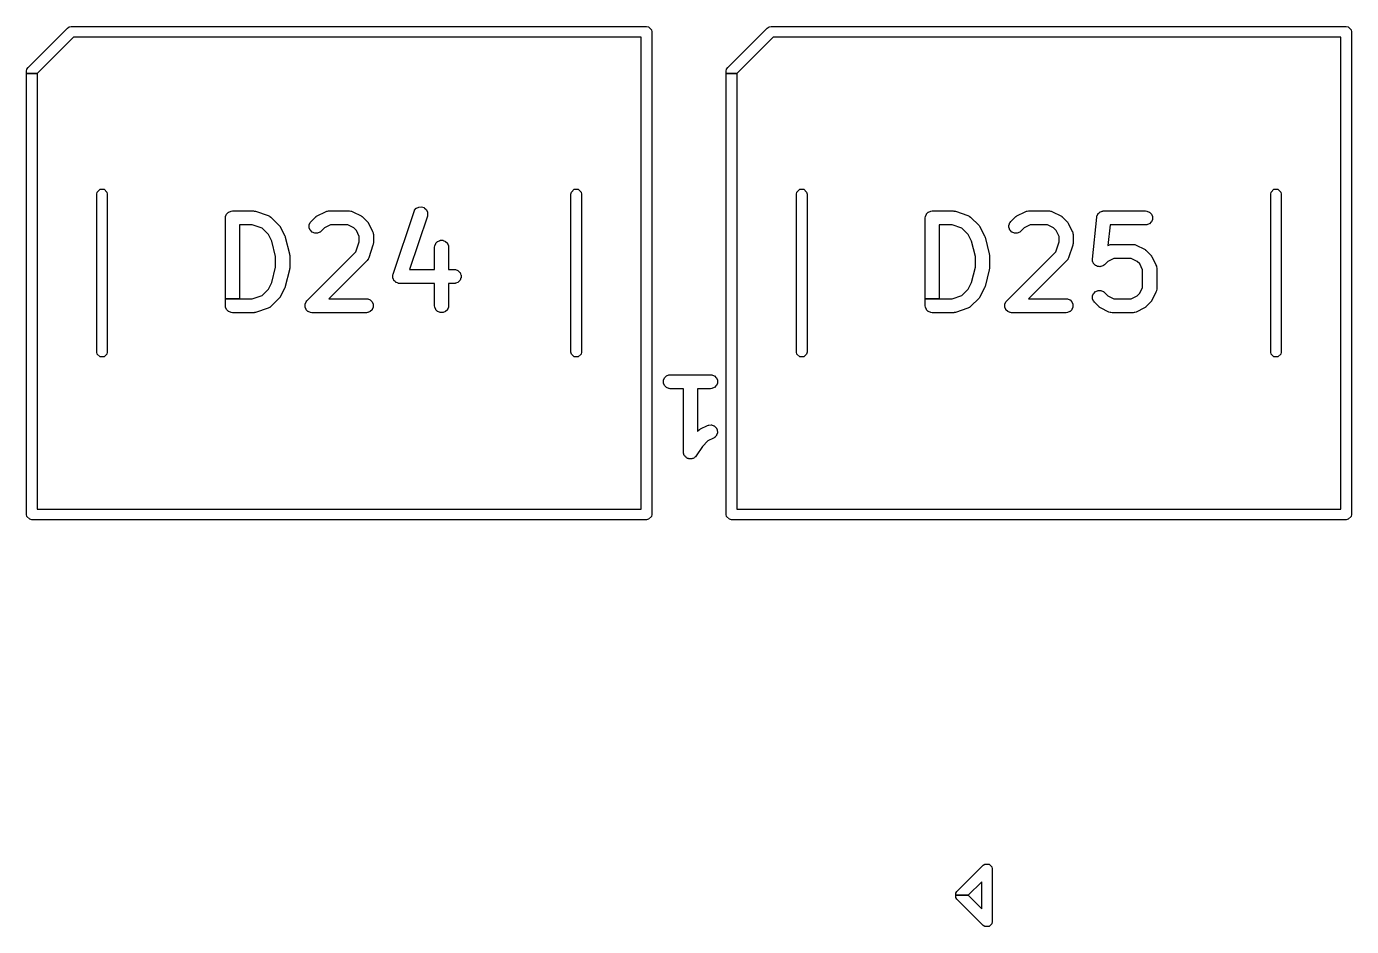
# Model space of a CAD drawing. Header units: millimetres. Extents: x 73 to 173, y -160 to -92.
# Drawn here: x 73.27 to 88.35, y -124.19 to -113.93 of the extents above; entities that cross this region are included whole.
import ezdxf

# ---------------------------------------------------------------- set-up
doc = ezdxf.new("R2010")
doc.units = ezdxf.units.MM
doc.layers.add('F.Silkscreen', color=41, linetype='CONTINUOUS', true_color=0xf2eda1)

msp = doc.modelspace()

# ---------------------------------------------------------------- linework, layer by layer
at = {"layer": 'F.Silkscreen', "linetype": 'CONTINUOUS'}
for p, q in [((73.282574, -114.401574), (73.732574, -113.951574)), ((73.799852, -114.054), (73.385, -114.468852)), ((73.732574, -113.951574), (73.752039, -113.938567)), ((73.752039, -113.938567), (73.775, -113.934)), ((73.775, -113.934), (80.325, -113.934)), ((80.265, -114.054), (73.799852, -114.054)), ((80.265, -119.434), (80.265, -114.054)), ((80.325, -113.934), (80.347961, -113.938567)), ((80.347961, -113.938567), (80.380433, -113.971039)), ((80.380433, -113.971039), (80.385, -113.994)), ((80.385, -113.994), (80.385, -119.494)), ((81.250574, -114.401574), (81.700574, -113.951574)), ((81.767852, -114.054), (81.353, -114.468852)), ((81.700574, -113.951574), (81.720039, -113.938567)), ((81.720039, -113.938567), (81.743, -113.934)), ((81.743, -113.934), (88.293, -113.934)), ((88.233, -114.054), (81.767852, -114.054)), ((88.233, -119.434), (88.233, -114.054)), ((88.293, -113.934), (88.315961, -113.938567)), ((88.315961, -113.938567), (88.348433, -113.971039)), ((88.348433, -113.971039), (88.353, -113.994)), ((88.353, -113.994), (88.353, -119.494)), ((73.265, -114.444), (73.269567, -114.421039)), ((73.265, -114.468852), (73.265, -114.444)), ((73.265, -119.494), (73.265, -114.468852)), ((73.265, -114.468852), (73.385, -114.468852)), ((73.385, -114.468852), (73.265, -114.468852)), ((73.269567, -114.421039), (73.282574, -114.401574)), ((73.385, -114.468852), (73.385, -119.434)), ((81.233, -114.444), (81.237567, -114.421039)), ((81.233, -114.468852), (81.233, -114.444)), ((81.233, -119.494), (81.233, -114.468852)), ((81.233, -114.468852), (81.353, -114.468852)), ((81.353, -114.468852), (81.233, -114.468852)), ((81.237567, -114.421039), (81.250574, -114.401574)), ((81.353, -114.468852), (81.353, -119.434)), ((74.065, -115.844), (74.069567, -115.821039)), ((74.065, -117.644), (74.065, -115.844)), ((74.069567, -115.821039), (74.102039, -115.788567)), ((74.102039, -115.788567), (74.147961, -115.788567)), ((74.147961, -115.788567), (74.180433, -115.821039)), ((74.180433, -115.821039), (74.185, -115.844)), ((74.185, -115.844), (74.185, -117.644)), ((79.465, -115.844), (79.469567, -115.821039)), ((79.465, -117.644), (79.465, -115.844)), ((79.469567, -115.821039), (79.502039, -115.788567)), ((79.502039, -115.788567), (79.547961, -115.788567)), ((79.547961, -115.788567), (79.580433, -115.821039)), ((79.580433, -115.821039), (79.585, -115.844)), ((79.585, -115.844), (79.585, -117.644)), ((82.033, -115.844), (82.037567, -115.821039)), ((82.033, -117.644), (82.033, -115.844)), ((82.037567, -115.821039), (82.070039, -115.788567)), ((82.070039, -115.788567), (82.115961, -115.788567)), ((82.115961, -115.788567), (82.148433, -115.821039)), ((82.148433, -115.821039), (82.153, -115.844)), ((82.153, -115.844), (82.153, -117.644)), ((87.433, -115.844), (87.437567, -115.821039)), ((87.433, -117.644), (87.433, -115.844)), ((87.437567, -115.821039), (87.470039, -115.788567)), ((87.470039, -115.788567), (87.515961, -115.788567)), ((87.515961, -115.788567), (87.548433, -115.821039)), ((87.548433, -115.821039), (87.553, -115.844)), ((87.553, -115.844), (87.553, -117.644)), ((77.684637, -116.027955), (77.703811, -116.005848)), ((77.703811, -116.005848), (77.705352, -116.004652)), ((77.705352, -116.004652), (77.731525, -115.991565)), ((77.731525, -115.991565), (77.733406, -115.99105)), ((77.733406, -115.99105), (77.762596, -115.988975)), ((77.762596, -115.988975), (77.764532, -115.989219)), ((77.764532, -115.989219), (77.792294, -115.998473)), ((77.792294, -115.998473), (77.793989, -115.999439)), ((77.793989, -115.999439), (77.816097, -116.018613)), ((77.816097, -116.018613), (77.817293, -116.020154)), ((77.817293, -116.020154), (77.830379, -116.046328)), ((75.530714, -116.115992), (75.530738, -116.115502)), ((75.530714, -117.035992), (75.530714, -116.115992)), ((75.530738, -116.115502), (75.532179, -116.10087)), ((75.532179, -116.10087), (75.532536, -116.099447)), ((75.532536, -116.099447), (75.543735, -116.072411)), ((75.543735, -116.072411), (75.544818, -116.070788)), ((75.544818, -116.070788), (75.56551, -116.050096)), ((75.56551, -116.050096), (75.567133, -116.049013)), ((75.567133, -116.049013), (75.594169, -116.037814)), ((75.594169, -116.037814), (75.595592, -116.037457)), ((75.595592, -116.037457), (75.610224, -116.036016)), ((75.610224, -116.036016), (75.610714, -116.035992)), ((75.610714, -116.035992), (75.848809, -116.035992)), ((75.848809, -116.035992), (75.849299, -116.036016)), ((75.849299, -116.036016), (75.856285, -116.036703)), ((75.856285, -116.036703), (75.857835, -116.036594)), ((75.857835, -116.036594), (75.859297, -116.036705)), ((75.859297, -116.036705), (75.861589, -116.037225)), ((75.861589, -116.037225), (75.863932, -116.037457)), ((75.863932, -116.037457), (75.865354, -116.037813)), ((75.865354, -116.037813), (75.866798, -116.03841)), ((75.866798, -116.03841), (75.873635, -116.039966)), ((75.873635, -116.039966), (75.874107, -116.040098)), ((75.874107, -116.040098), (76.016964, -116.087717)), ((76.016964, -116.087717), (76.017421, -116.087894)), ((76.017421, -116.087894), (76.030846, -116.093888)), ((76.030846, -116.093888), (76.032084, -116.094677)), ((76.032084, -116.094677), (76.033505, -116.09591)), ((76.033505, -116.09591), (76.035248, -116.096632)), ((76.035248, -116.096632), (76.036506, -116.097386)), ((76.036506, -116.097386), (76.047871, -116.106713)), ((76.047871, -116.106713), (76.048235, -116.107042)), ((76.048235, -116.107042), (76.143473, -116.20228)), ((76.484917, -116.194686), (76.496116, -116.167649)), ((76.496116, -116.167649), (76.49687, -116.16639)), ((76.49687, -116.16639), (76.506197, -116.155025)), ((76.506197, -116.155025), (76.506526, -116.154661)), ((76.506526, -116.154661), (76.554145, -116.107042)), ((76.554145, -116.107042), (76.554509, -116.106713)), ((76.554509, -116.106713), (76.559932, -116.102261)), ((76.559932, -116.102261), (76.560954, -116.101084)), ((76.560954, -116.101084), (76.562066, -116.10013)), ((76.562066, -116.10013), (76.564058, -116.098875)), ((76.564058, -116.098875), (76.565874, -116.097386)), ((76.565874, -116.097386), (76.56713, -116.096633)), ((76.56713, -116.096633), (76.568564, -116.096037)), ((76.568564, -116.096037), (76.57451, -116.092297)), ((76.57451, -116.092297), (76.574937, -116.092057)), ((76.574937, -116.092057), (76.670175, -116.044438)), ((76.670175, -116.044438), (76.670624, -116.04424)), ((76.670624, -116.04424), (76.684355, -116.038985)), ((76.684355, -116.038985), (76.685786, -116.038668)), ((76.685786, -116.038668), (76.687666, -116.038533)), ((76.687666, -116.038533), (76.689408, -116.037813)), ((76.689408, -116.037813), (76.69083, -116.037457)), ((76.69083, -116.037457), (76.705462, -116.036016)), ((76.705462, -116.036016), (76.705952, -116.035992)), ((76.705952, -116.035992), (76.944047, -116.035992)), ((76.944047, -116.035992), (76.944537, -116.036016)), ((76.944537, -116.036016), (76.959169, -116.037457)), ((76.959169, -116.037457), (76.960592, -116.037814)), ((76.960592, -116.037814), (76.962331, -116.038534)), ((76.962331, -116.038534), (76.96421, -116.038668)), ((76.96421, -116.038668), (76.965643, -116.038985)), ((76.965643, -116.038985), (76.979375, -116.04424)), ((76.979375, -116.04424), (76.979824, -116.044438)), ((76.979824, -116.044438), (77.075062, -116.092057)), ((77.075062, -116.092057), (77.075489, -116.092297)), ((77.075489, -116.092297), (77.08143, -116.096035)), ((77.08143, -116.096035), (77.082868, -116.096632)), ((77.082868, -116.096632), (77.084126, -116.097387)), ((77.084126, -116.097387), (77.085936, -116.098873)), ((77.085936, -116.098873), (77.087932, -116.100129)), ((77.087932, -116.100129), (77.089047, -116.101085)), ((77.089047, -116.101085), (77.09007, -116.102265)), ((77.09007, -116.102265), (77.09549, -116.106713)), ((77.09549, -116.106713), (77.095854, -116.107042)), ((77.095854, -116.107042), (77.143473, -116.154661)), ((77.143473, -116.154661), (77.143802, -116.155025)), ((77.143802, -116.155025), (77.148251, -116.160447)), ((77.148251, -116.160447), (77.14943, -116.161469)), ((77.14943, -116.161469), (77.150386, -116.162584)), ((77.150386, -116.162584), (77.151638, -116.164574)), ((77.151638, -116.164574), (77.153128, -116.166389)), ((77.153128, -116.166389), (77.153883, -116.167648)), ((77.153883, -116.167648), (77.154477, -116.169082)), ((77.154477, -116.169082), (77.158218, -116.175026)), ((77.158218, -116.175026), (77.158458, -116.175453)), ((77.158458, -116.175453), (77.206077, -116.270691)), ((77.439582, -116.75736), (77.677677, -116.043075)), ((77.829465, -116.093672), (77.62647, -116.702658)), ((77.677677, -116.043075), (77.677854, -116.042618)), ((77.677854, -116.042618), (77.683848, -116.029193)), ((77.683848, -116.029193), (77.684637, -116.027955)), ((77.829598, -116.0932), (77.829465, -116.093672)), ((77.832858, -116.078863), (77.829598, -116.0932)), ((77.830379, -116.046328), (77.830894, -116.048209)), ((77.830894, -116.048209), (77.832969, -116.077399)), ((77.832969, -116.077399), (77.832858, -116.078863)), ((83.498714, -116.115992), (83.498738, -116.115502)), ((83.498714, -117.035992), (83.498714, -116.115992)), ((83.498738, -116.115502), (83.500179, -116.10087)), ((83.500179, -116.10087), (83.500536, -116.099447)), ((83.500536, -116.099447), (83.511735, -116.072411)), ((83.511735, -116.072411), (83.512818, -116.070788)), ((83.512818, -116.070788), (83.53351, -116.050096)), ((83.53351, -116.050096), (83.535133, -116.049013)), ((83.535133, -116.049013), (83.562169, -116.037814)), ((83.562169, -116.037814), (83.563592, -116.037457)), ((83.563592, -116.037457), (83.578224, -116.036016)), ((83.578224, -116.036016), (83.578714, -116.035992)), ((83.578714, -116.035992), (83.816809, -116.035992)), ((83.816809, -116.035992), (83.817299, -116.036016)), ((83.817299, -116.036016), (83.824285, -116.036703)), ((83.824285, -116.036703), (83.825835, -116.036594)), ((83.825835, -116.036594), (83.827297, -116.036705)), ((83.827297, -116.036705), (83.829589, -116.037225)), ((83.829589, -116.037225), (83.831932, -116.037457)), ((83.831932, -116.037457), (83.833354, -116.037813)), ((83.833354, -116.037813), (83.834798, -116.03841)), ((83.834798, -116.03841), (83.841635, -116.039966)), ((83.841635, -116.039966), (83.842107, -116.040098)), ((83.842107, -116.040098), (83.984964, -116.087717)), ((83.984964, -116.087717), (83.985421, -116.087894)), ((83.985421, -116.087894), (83.998846, -116.093888)), ((83.998846, -116.093888), (84.000084, -116.094677)), ((84.000084, -116.094677), (84.001505, -116.09591)), ((84.001505, -116.09591), (84.003248, -116.096632)), ((84.003248, -116.096632), (84.004506, -116.097386)), ((84.004506, -116.097386), (84.015871, -116.106713)), ((84.015871, -116.106713), (84.016235, -116.107042)), ((84.016235, -116.107042), (84.111473, -116.20228)), ((84.452917, -116.194686), (84.464116, -116.167649)), ((84.464116, -116.167649), (84.46487, -116.16639)), ((84.46487, -116.16639), (84.474197, -116.155025)), ((84.474197, -116.155025), (84.474526, -116.154661)), ((84.474526, -116.154661), (84.522145, -116.107042)), ((84.522145, -116.107042), (84.522509, -116.106713)), ((84.522509, -116.106713), (84.527932, -116.102261)), ((84.527932, -116.102261), (84.528954, -116.101084)), ((84.528954, -116.101084), (84.530066, -116.10013)), ((84.530066, -116.10013), (84.532058, -116.098875)), ((84.532058, -116.098875), (84.533874, -116.097386)), ((84.533874, -116.097386), (84.53513, -116.096633)), ((84.53513, -116.096633), (84.536564, -116.096037)), ((84.536564, -116.096037), (84.54251, -116.092297)), ((84.54251, -116.092297), (84.542937, -116.092057)), ((84.542937, -116.092057), (84.638175, -116.044438)), ((84.638175, -116.044438), (84.638624, -116.04424)), ((84.638624, -116.04424), (84.652355, -116.038985)), ((84.652355, -116.038985), (84.653786, -116.038668)), ((84.653786, -116.038668), (84.655666, -116.038533)), ((84.655666, -116.038533), (84.657408, -116.037813)), ((84.657408, -116.037813), (84.65883, -116.037457)), ((84.65883, -116.037457), (84.673462, -116.036016)), ((84.673462, -116.036016), (84.673952, -116.035992)), ((84.673952, -116.035992), (84.912047, -116.035992)), ((84.912047, -116.035992), (84.912537, -116.036016)), ((84.912537, -116.036016), (84.927169, -116.037457)), ((84.927169, -116.037457), (84.928592, -116.037814)), ((84.928592, -116.037814), (84.930331, -116.038534)), ((84.930331, -116.038534), (84.93221, -116.038668)), ((84.93221, -116.038668), (84.933643, -116.038985)), ((84.933643, -116.038985), (84.947375, -116.04424)), ((84.947375, -116.04424), (84.947824, -116.044438)), ((84.947824, -116.044438), (85.043062, -116.092057)), ((85.043062, -116.092057), (85.043489, -116.092297)), ((85.043489, -116.092297), (85.04943, -116.096035)), ((85.04943, -116.096035), (85.050868, -116.096632)), ((85.050868, -116.096632), (85.052126, -116.097387)), ((85.052126, -116.097387), (85.053936, -116.098873)), ((85.053936, -116.098873), (85.055932, -116.100129)), ((85.055932, -116.100129), (85.057047, -116.101085)), ((85.057047, -116.101085), (85.05807, -116.102265)), ((85.05807, -116.102265), (85.06349, -116.106713)), ((85.06349, -116.106713), (85.063854, -116.107042)), ((85.063854, -116.107042), (85.111473, -116.154661)), ((85.111473, -116.154661), (85.111802, -116.155025)), ((85.111802, -116.155025), (85.116251, -116.160447)), ((85.116251, -116.160447), (85.11743, -116.161469)), ((85.11743, -116.161469), (85.118386, -116.162584)), ((85.118386, -116.162584), (85.119638, -116.164574)), ((85.119638, -116.164574), (85.121128, -116.166389)), ((85.121128, -116.166389), (85.121883, -116.167648)), ((85.121883, -116.167648), (85.122477, -116.169082)), ((85.122477, -116.169082), (85.126218, -116.175026)), ((85.126218, -116.175026), (85.126458, -116.175453)), ((85.126458, -116.175453), (85.174077, -116.270691)), ((85.403873, -116.584221), (85.451492, -116.108031)), ((85.451492, -116.108031), (85.451565, -116.107546)), ((85.451565, -116.107546), (85.452536, -116.102701)), ((85.452536, -116.10136), (85.452916, -116.099448)), ((85.452536, -116.102701), (85.452536, -116.10136)), ((85.452916, -116.099448), (85.453443, -116.098173)), ((85.453443, -116.098173), (85.454455, -116.09313)), ((85.454455, -116.09313), (85.454951, -116.091749)), ((85.454951, -116.091749), (85.460016, -116.082306)), ((85.460016, -116.082306), (85.464116, -116.07241)), ((85.464116, -116.07241), (85.465199, -116.070789)), ((85.465199, -116.070789), (85.467348, -116.068638)), ((85.467348, -116.068638), (85.468785, -116.065962)), ((85.468785, -116.065962), (85.470024, -116.064456)), ((85.470024, -116.064456), (85.478318, -116.057668)), ((85.478318, -116.057668), (85.485892, -116.050096)), ((85.485892, -116.050096), (85.487512, -116.049013)), ((85.487512, -116.049013), (85.490319, -116.047848)), ((85.490319, -116.047848), (85.492674, -116.045924)), ((85.492674, -116.045924), (85.494394, -116.045008)), ((85.494394, -116.045008), (85.504652, -116.041912)), ((85.504652, -116.041912), (85.51455, -116.037813)), ((85.51455, -116.037813), (85.515972, -116.037457)), ((85.515972, -116.037457), (85.521092, -116.036951)), ((85.521092, -116.036951), (85.522414, -116.036554)), ((85.522414, -116.036554), (85.52435, -116.036367)), ((85.52435, -116.036367), (85.525684, -116.036499)), ((85.525684, -116.036499), (85.530606, -116.036016)), ((85.530606, -116.036016), (85.531095, -116.035992)), ((85.531095, -116.035992), (86.007285, -116.035992)), ((86.007285, -116.035992), (86.007775, -116.036016)), ((86.007775, -116.036016), (86.022407, -116.037457)), ((86.022407, -116.037457), (86.02383, -116.037814)), ((86.02383, -116.037814), (86.050866, -116.049013)), ((86.050866, -116.049013), (86.052489, -116.050096)), ((86.052489, -116.050096), (86.073181, -116.070788)), ((86.073181, -116.161196), (86.052489, -116.181888)), ((86.073181, -116.070788), (86.074264, -116.072411)), ((86.074264, -116.159573), (86.073181, -116.161196)), ((86.074264, -116.072411), (86.085463, -116.099447)), ((86.085463, -116.132537), (86.074264, -116.159573)), ((86.085463, -116.099447), (86.085844, -116.10136)), ((86.085844, -116.130624), (86.085463, -116.132537)), ((86.085844, -116.10136), (86.085844, -116.130624)), ((75.835829, -116.195992), (75.690714, -116.195992)), ((75.690714, -116.195992), (75.690714, -117.035992)), ((75.948449, -116.233532), (75.835829, -116.195992)), ((76.021156, -116.306239), (75.948449, -116.233532)), ((76.059039, -116.382005), (76.021156, -116.306239)), ((76.143473, -116.20228), (76.143802, -116.202644)), ((76.143802, -116.202644), (76.148254, -116.208068)), ((76.148254, -116.208068), (76.149431, -116.209089)), ((76.149431, -116.209089), (76.150385, -116.210201)), ((76.150385, -116.210201), (76.151636, -116.212188)), ((76.151636, -116.212188), (76.15313, -116.214009)), ((76.15313, -116.214009), (76.153885, -116.215269)), ((76.153885, -116.215269), (76.154481, -116.216709)), ((76.154481, -116.216709), (76.158217, -116.222644)), ((76.158217, -116.222644), (76.158458, -116.223072)), ((76.158458, -116.223072), (76.206077, -116.31831)), ((76.206077, -116.31831), (76.206275, -116.318759)), ((76.206275, -116.318759), (76.206499, -116.319345)), ((76.206499, -116.319345), (76.207046, -116.320369)), ((76.207046, -116.320369), (76.209221, -116.326458)), ((76.209221, -116.326458), (76.21153, -116.33249)), ((76.484536, -116.196599), (76.484917, -116.194686)), ((76.484536, -116.225861), (76.484536, -116.196599)), ((76.484917, -116.227774), (76.484536, -116.225861)), ((76.496116, -116.254811), (76.484917, -116.227774)), ((76.497199, -116.256434), (76.496116, -116.254811)), ((76.517891, -116.277126), (76.497199, -116.256434)), ((76.519514, -116.278209), (76.517891, -116.277126)), ((76.546551, -116.289408), (76.519514, -116.278209)), ((76.548464, -116.289789), (76.546551, -116.289408)), ((76.577726, -116.289789), (76.548464, -116.289789)), ((76.579639, -116.289408), (76.577726, -116.289789)), ((76.606676, -116.278209), (76.579639, -116.289408)), ((76.607935, -116.277455), (76.606676, -116.278209)), ((76.6193, -116.268128), (76.607935, -116.277455)), ((76.619664, -116.267799), (76.6193, -116.268128)), ((76.658105, -116.229358), (76.619664, -116.267799)), ((76.724837, -116.195992), (76.658105, -116.229358)), ((76.925162, -116.195992), (76.724837, -116.195992)), ((76.991894, -116.229358), (76.925162, -116.195992)), ((77.021157, -116.258621), (76.991894, -116.229358)), ((77.054523, -116.325353), (77.021157, -116.258621)), ((77.054523, -116.388725), (77.054523, -116.325353)), ((77.206077, -116.270691), (77.206275, -116.27114)), ((77.206275, -116.27114), (77.21153, -116.284871)), ((77.21153, -116.284871), (77.211847, -116.286304)), ((77.211847, -116.286304), (77.21198, -116.288183)), ((77.21198, -116.288183), (77.212701, -116.289923)), ((77.212701, -116.289923), (77.213058, -116.291346)), ((77.213058, -116.291346), (77.214499, -116.305978)), ((77.214499, -116.305978), (77.214523, -116.306468)), ((77.214523, -116.306468), (77.214523, -116.401706)), ((83.803829, -116.195992), (83.658714, -116.195992)), ((83.658714, -116.195992), (83.658714, -117.035992)), ((83.916449, -116.233532), (83.803829, -116.195992)), ((83.989156, -116.306239), (83.916449, -116.233532)), ((84.027039, -116.382005), (83.989156, -116.306239)), ((84.111473, -116.20228), (84.111802, -116.202644)), ((84.111802, -116.202644), (84.116254, -116.208068)), ((84.116254, -116.208068), (84.117431, -116.209089)), ((84.117431, -116.209089), (84.118385, -116.210201)), ((84.118385, -116.210201), (84.119636, -116.212188)), ((84.119636, -116.212188), (84.12113, -116.214009)), ((84.12113, -116.214009), (84.121885, -116.215269)), ((84.121885, -116.215269), (84.122481, -116.216709)), ((84.122481, -116.216709), (84.126217, -116.222644)), ((84.126217, -116.222644), (84.126458, -116.223072)), ((84.126458, -116.223072), (84.174077, -116.31831)), ((84.174077, -116.31831), (84.174275, -116.318759)), ((84.174275, -116.318759), (84.174499, -116.319345)), ((84.174499, -116.319345), (84.175046, -116.320369)), ((84.175046, -116.320369), (84.177221, -116.326458)), ((84.177221, -116.326458), (84.17953, -116.33249)), ((84.452536, -116.196599), (84.452917, -116.194686)), ((84.452536, -116.225861), (84.452536, -116.196599)), ((84.452917, -116.227774), (84.452536, -116.225861)), ((84.464116, -116.254811), (84.452917, -116.227774)), ((84.465199, -116.256434), (84.464116, -116.254811)), ((84.485891, -116.277126), (84.465199, -116.256434)), ((84.487514, -116.278209), (84.485891, -116.277126)), ((84.514551, -116.289408), (84.487514, -116.278209)), ((84.516464, -116.289789), (84.514551, -116.289408)), ((84.545726, -116.289789), (84.516464, -116.289789)), ((84.547639, -116.289408), (84.545726, -116.289789)), ((84.574676, -116.278209), (84.547639, -116.289408)), ((84.575935, -116.277455), (84.574676, -116.278209)), ((84.5873, -116.268128), (84.575935, -116.277455)), ((84.587664, -116.267799), (84.5873, -116.268128)), ((84.626105, -116.229358), (84.587664, -116.267799)), ((84.692837, -116.195992), (84.626105, -116.229358)), ((84.893162, -116.195992), (84.692837, -116.195992)), ((84.959894, -116.229358), (84.893162, -116.195992)), ((84.989157, -116.258621), (84.959894, -116.229358)), ((85.022523, -116.325353), (84.989157, -116.258621)), ((85.022523, -116.388725), (85.022523, -116.325353)), ((85.174077, -116.270691), (85.174275, -116.27114)), ((85.174275, -116.27114), (85.17953, -116.284871)), ((85.17953, -116.284871), (85.179847, -116.286304)), ((85.179847, -116.286304), (85.17998, -116.288183)), ((85.17998, -116.288183), (85.180701, -116.289923)), ((85.180701, -116.289923), (85.181058, -116.291346)), ((85.181058, -116.291346), (85.182499, -116.305978)), ((85.182499, -116.305978), (85.182523, -116.306468)), ((85.182523, -116.306468), (85.182523, -116.401706)), ((85.603494, -116.195992), (85.580027, -116.430653)), ((86.007285, -116.195992), (85.603494, -116.195992)), ((86.007775, -116.195968), (86.007285, -116.195992)), ((86.022407, -116.194527), (86.007775, -116.195968)), ((86.02383, -116.19417), (86.022407, -116.194527)), ((86.050866, -116.182971), (86.02383, -116.19417)), ((86.052489, -116.181888), (86.050866, -116.182971)), ((76.102142, -116.554414), (76.059039, -116.382005)), ((76.21153, -116.33249), (76.211781, -116.333623)), ((76.211781, -116.333623), (76.211992, -116.334214)), ((76.211992, -116.334214), (76.212135, -116.334684)), ((76.212135, -116.334684), (76.259754, -116.52516)), ((77.016982, -116.501345), (77.054523, -116.388725)), ((77.210417, -116.427005), (77.162798, -116.569861)), ((77.21055, -116.426532), (77.210417, -116.427005)), ((77.212104, -116.419692), (77.21055, -116.426532)), ((77.212701, -116.418254), (77.212104, -116.419692)), ((77.213058, -116.416827), (77.212701, -116.418254)), ((77.213288, -116.414483), (77.213058, -116.416827)), ((77.213809, -116.412196), (77.213288, -116.414483)), ((77.213921, -116.410731), (77.213809, -116.412196)), ((77.214499, -116.402196), (77.21381, -116.409181)), ((77.21381, -116.409181), (77.213921, -116.410731)), ((77.214523, -116.401706), (77.214499, -116.402196)), ((77.911666, -116.449325), (77.91169, -116.448835)), ((77.911666, -116.702658), (77.911666, -116.449325)), ((77.91169, -116.448835), (77.913131, -116.434203)), ((77.913131, -116.434203), (77.913488, -116.43278)), ((77.913488, -116.43278), (77.924687, -116.405744)), ((77.924687, -116.405744), (77.92577, -116.404121)), ((77.92577, -116.404121), (77.946462, -116.383429)), ((77.946462, -116.383429), (77.948085, -116.382346)), ((77.948085, -116.382346), (77.975121, -116.371147)), ((77.975121, -116.371147), (77.977034, -116.370766)), ((77.977034, -116.370766), (78.006298, -116.370766)), ((78.006298, -116.370766), (78.008211, -116.371147)), ((78.008211, -116.371147), (78.035247, -116.382346)), ((78.035247, -116.382346), (78.03687, -116.383429)), ((78.03687, -116.383429), (78.057562, -116.404121)), ((78.057562, -116.404121), (78.058645, -116.405744)), ((78.058645, -116.405744), (78.069844, -116.43278)), ((78.069844, -116.43278), (78.070201, -116.434203)), ((78.070201, -116.434203), (78.071642, -116.448835)), ((78.071642, -116.448835), (78.071666, -116.449325)), ((78.071666, -116.449325), (78.071666, -116.702658)), ((84.070142, -116.554414), (84.027039, -116.382005)), ((84.17953, -116.33249), (84.179781, -116.333623)), ((84.179781, -116.333623), (84.179992, -116.334214)), ((84.179992, -116.334214), (84.180135, -116.334684)), ((84.180135, -116.334684), (84.227754, -116.52516)), ((84.984982, -116.501345), (85.022523, -116.388725)), ((85.178417, -116.427005), (85.130798, -116.569861)), ((85.17855, -116.426532), (85.178417, -116.427005)), ((85.180104, -116.419692), (85.17855, -116.426532)), ((85.180701, -116.418254), (85.180104, -116.419692)), ((85.181058, -116.416827), (85.180701, -116.418254)), ((85.181288, -116.414483), (85.181058, -116.416827)), ((85.181809, -116.412196), (85.181288, -116.414483)), ((85.181921, -116.410731), (85.181809, -116.412196)), ((85.182499, -116.402196), (85.18181, -116.409181)), ((85.18181, -116.409181), (85.181921, -116.410731)), ((85.182523, -116.401706), (85.182499, -116.402196)), ((85.580027, -116.430653), (85.590556, -116.42539)), ((85.590556, -116.42539), (85.591005, -116.425192)), ((85.591005, -116.425192), (85.604736, -116.419937)), ((85.604736, -116.419937), (85.606167, -116.41962)), ((85.606167, -116.41962), (85.608047, -116.419485)), ((85.608047, -116.419485), (85.609789, -116.418765)), ((85.609789, -116.418765), (85.611211, -116.418409)), ((85.611211, -116.418409), (85.625843, -116.416968)), ((85.625843, -116.416968), (85.626333, -116.416944)), ((85.626333, -116.416944), (85.864428, -116.416944)), ((85.864428, -116.416944), (85.864918, -116.416968)), ((85.864918, -116.416968), (85.87955, -116.418409)), ((85.87955, -116.418409), (85.880973, -116.418766)), ((85.880973, -116.418766), (85.882712, -116.419486)), ((85.882712, -116.419486), (85.884591, -116.41962)), ((85.884591, -116.41962), (85.886024, -116.419937)), ((85.886024, -116.419937), (85.899756, -116.425192)), ((85.899756, -116.425192), (85.900205, -116.42539)), ((85.900205, -116.42539), (85.995443, -116.473009)), ((85.995443, -116.473009), (85.99587, -116.473249)), ((85.99587, -116.473249), (86.001811, -116.476987)), ((86.001811, -116.476987), (86.003249, -116.477584)), ((86.003249, -116.477584), (86.004507, -116.478339)), ((86.004507, -116.478339), (86.006317, -116.479825)), ((76.102142, -116.677568), (76.102142, -116.554414)), ((76.259754, -116.52516), (76.259849, -116.525642)), ((76.259849, -116.525642), (76.260133, -116.527565)), ((76.260133, -116.527565), (76.260321, -116.528019)), ((76.260321, -116.528019), (76.260677, -116.529442)), ((76.260677, -116.529442), (76.261207, -116.534833)), ((76.261207, -116.534833), (76.261999, -116.540185)), ((76.261998, -116.541655), (76.261926, -116.542132)), ((76.261926, -116.542132), (76.262118, -116.544072)), ((76.261999, -116.540185), (76.261998, -116.541655)), ((76.262118, -116.544072), (76.262142, -116.544563)), ((76.262142, -116.544563), (76.262142, -116.68742)), ((76.458907, -117.059423), (77.016982, -116.501345)), ((77.143473, -116.601132), (76.708614, -117.035992)), ((77.143802, -116.600768), (77.143473, -116.601132)), ((77.15313, -116.589403), (77.143802, -116.600768)), ((77.153885, -116.588143), (77.15313, -116.589403)), ((77.154605, -116.586402), (77.153885, -116.588143)), ((77.155837, -116.584983), (77.154605, -116.586402)), ((77.156627, -116.583744), (77.155837, -116.584983)), ((77.162621, -116.570318), (77.156627, -116.583744)), ((77.162798, -116.569861), (77.162621, -116.570318)), ((84.070142, -116.677568), (84.070142, -116.554414)), ((84.227754, -116.52516), (84.227849, -116.525642)), ((84.227849, -116.525642), (84.228133, -116.527565)), ((84.228133, -116.527565), (84.228321, -116.528019)), ((84.228321, -116.528019), (84.228677, -116.529442)), ((84.228677, -116.529442), (84.229207, -116.534833)), ((84.229207, -116.534833), (84.229999, -116.540185)), ((84.229998, -116.541655), (84.229926, -116.542132)), ((84.229926, -116.542132), (84.230118, -116.544072)), ((84.229999, -116.540185), (84.229998, -116.541655)), ((84.230118, -116.544072), (84.230142, -116.544563)), ((84.230142, -116.544563), (84.230142, -116.68742)), ((84.426907, -117.059423), (84.984982, -116.501345)), ((85.111473, -116.601132), (84.676614, -117.035992)), ((85.111802, -116.600768), (85.111473, -116.601132)), ((85.12113, -116.589403), (85.111802, -116.600768)), ((85.121885, -116.588143), (85.12113, -116.589403)), ((85.122605, -116.586402), (85.121885, -116.588143)), ((85.123837, -116.584983), (85.122605, -116.586402)), ((85.124627, -116.583744), (85.123837, -116.584983)), ((85.130621, -116.570318), (85.124627, -116.583744)), ((85.130798, -116.569861), (85.130621, -116.570318)), ((85.403826, -116.599415), (85.403848, -116.584712)), ((85.404039, -116.600867), (85.403826, -116.599415)), ((85.403848, -116.584712), (85.403873, -116.584221)), ((85.404917, -116.603776), (85.404039, -116.600867)), ((85.404917, -116.606813), (85.404917, -116.603776)), ((85.405298, -116.608726), (85.404917, -116.606813)), ((85.409394, -116.618615), (85.405298, -116.608726)), ((85.412492, -116.628882), (85.409394, -116.618615)), ((85.413409, -116.630604), (85.412492, -116.628882)), ((85.578486, -116.61031), (85.540045, -116.648751)), ((85.645218, -116.576944), (85.578486, -116.61031)), ((85.845543, -116.576944), (85.645218, -116.576944)), ((85.912275, -116.61031), (85.845543, -116.576944)), ((85.941538, -116.639573), (85.912275, -116.61031)), ((86.006317, -116.479825), (86.008313, -116.481081)), ((86.008313, -116.481081), (86.009428, -116.482037)), ((86.009428, -116.482037), (86.010451, -116.483217)), ((86.010451, -116.483217), (86.015871, -116.487665)), ((86.015871, -116.487665), (86.016235, -116.487994)), ((86.016235, -116.487994), (86.063854, -116.535613)), ((86.063854, -116.535613), (86.064183, -116.535977)), ((86.064183, -116.535977), (86.068632, -116.541399)), ((86.068632, -116.541399), (86.069811, -116.542421)), ((86.069811, -116.542421), (86.070767, -116.543536)), ((86.070767, -116.543536), (86.072019, -116.545526)), ((86.072019, -116.545526), (86.073509, -116.547341)), ((86.073509, -116.547341), (86.074264, -116.5486)), ((86.074264, -116.5486), (86.074858, -116.550034)), ((86.074858, -116.550034), (86.078599, -116.555978)), ((86.078599, -116.555978), (86.078839, -116.556405)), ((86.078839, -116.556405), (86.126458, -116.651643)), ((76.059039, -116.849976), (76.102142, -116.677568)), ((76.259754, -116.706823), (76.212135, -116.897299)), ((76.259849, -116.706341), (76.259754, -116.706823)), ((76.260133, -116.704416), (76.259849, -116.706341)), ((76.26032, -116.703966), (76.260133, -116.704416)), ((76.260677, -116.702541), (76.26032, -116.703966)), ((76.261207, -116.697148), (76.260677, -116.702541)), ((76.261999, -116.691798), (76.261207, -116.697148)), ((76.262118, -116.687911), (76.261926, -116.68985)), ((76.261926, -116.68985), (76.261998, -116.690329)), ((76.261998, -116.690329), (76.261999, -116.691798)), ((76.262142, -116.68742), (76.262118, -116.687911)), ((77.436078, -116.773633), (77.436189, -116.772169)), ((77.436917, -116.785435), (77.436078, -116.773633)), ((77.436189, -116.772169), (77.436917, -116.768967)), ((77.436917, -116.768026), (77.437297, -116.766114)), ((77.436917, -116.768967), (77.436917, -116.768026)), ((77.437297, -116.766114), (77.437894, -116.76467)), ((77.437894, -116.76467), (77.43945, -116.757832)), ((77.43945, -116.757832), (77.439582, -116.75736)), ((77.62647, -116.702658), (77.911666, -116.702658)), ((78.071666, -116.702658), (78.134523, -116.702658)), ((78.134523, -116.702658), (78.135013, -116.702682)), ((78.135013, -116.702682), (78.149645, -116.704123)), ((78.149645, -116.704123), (78.151068, -116.70448)), ((78.151068, -116.70448), (78.178104, -116.715679)), ((78.178104, -116.715679), (78.179727, -116.716762)), ((78.179727, -116.716762), (78.200419, -116.737454)), ((78.200419, -116.737454), (78.201502, -116.739077)), ((78.201502, -116.739077), (78.212701, -116.766113)), ((78.212701, -116.766113), (78.213082, -116.768026)), ((78.213082, -116.768026), (78.213082, -116.79729)), ((84.027039, -116.849976), (84.070142, -116.677568)), ((84.227754, -116.706823), (84.180135, -116.897299)), ((84.227849, -116.706341), (84.227754, -116.706823)), ((84.228133, -116.704416), (84.227849, -116.706341)), ((84.22832, -116.703966), (84.228133, -116.704416)), ((84.228677, -116.702541), (84.22832, -116.703966)), ((84.229207, -116.697148), (84.228677, -116.702541)), ((84.229999, -116.691798), (84.229207, -116.697148)), ((84.230118, -116.687911), (84.229926, -116.68985)), ((84.229926, -116.68985), (84.229998, -116.690329)), ((84.229998, -116.690329), (84.229999, -116.691798)), ((84.230142, -116.68742), (84.230118, -116.687911)), ((85.415333, -116.632956), (85.413409, -116.630604)), ((85.416497, -116.635764), (85.415333, -116.632956)), ((85.41758, -116.637386), (85.416497, -116.635764)), ((85.425161, -116.644967), (85.41758, -116.637386)), ((85.43194, -116.653252), (85.425161, -116.644967)), ((85.433447, -116.654492), (85.43194, -116.653252)), ((85.436119, -116.655925), (85.433447, -116.654492)), ((85.438272, -116.658078), (85.436119, -116.655925)), ((85.439894, -116.659161), (85.438272, -116.658078)), ((85.449788, -116.663259), (85.439894, -116.659161)), ((85.459233, -116.668326), (85.449788, -116.663259)), ((85.461101, -116.668895), (85.459233, -116.668326)), ((85.464123, -116.669196), (85.461101, -116.668895)), ((85.466931, -116.67036), (85.464123, -116.669196)), ((85.468845, -116.670741), (85.466931, -116.67036)), ((85.479558, -116.670741), (85.468845, -116.670741)), ((85.490218, -116.671807), (85.479558, -116.670741)), ((85.49216, -116.671619), (85.490218, -116.671807)), ((85.49507, -116.670741), (85.49216, -116.671619)), ((85.498107, -116.670741), (85.49507, -116.670741)), ((85.500021, -116.67036), (85.498107, -116.670741)), ((85.509913, -116.666261), (85.500021, -116.67036)), ((85.520176, -116.663166), (85.509913, -116.666261)), ((85.521899, -116.662248), (85.520176, -116.663166)), ((85.524251, -116.660322), (85.521899, -116.662248)), ((85.527057, -116.659161), (85.524251, -116.660322)), ((85.528316, -116.658407), (85.527057, -116.659161)), ((85.539681, -116.64908), (85.528316, -116.658407)), ((85.540045, -116.648751), (85.539681, -116.64908)), ((85.974904, -116.706305), (85.941538, -116.639573)), ((85.974904, -116.906629), (85.974904, -116.706305)), ((86.126458, -116.651643), (86.126656, -116.652092)), ((86.126656, -116.652092), (86.131911, -116.665823)), ((86.131911, -116.665823), (86.132228, -116.667256)), ((86.132228, -116.667256), (86.132361, -116.669135)), ((86.132361, -116.669135), (86.133082, -116.670875)), ((86.133082, -116.670875), (86.133439, -116.672298)), ((86.133439, -116.672298), (86.13488, -116.68693)), ((86.13488, -116.68693), (86.134904, -116.68742)), ((86.134904, -116.68742), (86.134904, -116.925515)), ((75.948448, -116.998451), (76.021156, -116.925743)), ((76.021156, -116.925743), (76.059039, -116.849976)), ((76.206077, -116.913673), (76.158458, -117.008911)), ((76.206275, -116.913222), (76.206077, -116.913673)), ((76.206498, -116.912637), (76.206275, -116.913222)), ((76.207046, -116.911614), (76.206498, -116.912637)), ((76.209216, -116.905538), (76.207046, -116.911614)), ((76.21153, -116.899494), (76.209216, -116.905538)), ((76.21178, -116.898361), (76.21153, -116.899494)), ((76.211992, -116.89777), (76.21178, -116.898361)), ((76.212135, -116.897299), (76.211992, -116.89777)), ((77.436917, -116.79729), (77.436917, -116.785435)), ((77.437298, -116.799204), (77.436917, -116.79729)), ((77.438019, -116.800945), (77.437298, -116.799204)), ((77.438153, -116.802823), (77.438019, -116.800945)), ((77.438668, -116.804704), (77.438153, -116.802823)), ((77.443962, -116.815294), (77.438668, -116.804704)), ((77.448497, -116.82624), (77.443962, -116.815294)), ((77.44958, -116.827862), (77.448497, -116.82624)), ((77.450913, -116.829195), (77.44958, -116.827862)), ((77.451754, -116.830877), (77.450913, -116.829195)), ((77.45295, -116.832418), (77.451754, -116.830877)), ((77.461888, -116.84017), (77.45295, -116.832418)), ((77.470272, -116.848554), (77.461888, -116.84017)), ((77.471895, -116.849638), (77.470272, -116.848554)), ((77.473634, -116.850358), (77.471895, -116.849638)), ((77.475057, -116.851592), (77.473634, -116.850358)), ((77.476752, -116.852558), (77.475057, -116.851592)), ((77.487987, -116.856303), (77.476752, -116.852558)), ((77.498931, -116.860836), (77.487987, -116.856303)), ((77.500355, -116.861193), (77.498931, -116.860836)), ((77.503619, -116.861513), (77.500355, -116.861193)), ((77.504513, -116.861812), (77.503619, -116.861513)), ((77.506452, -116.862056), (77.504513, -116.861812)), ((77.508, -116.861945), (77.506452, -116.862056)), ((77.514986, -116.862634), (77.508, -116.861945)), ((77.515476, -116.862658), (77.514986, -116.862634)), ((77.911666, -116.862658), (77.515476, -116.862658)), ((77.911666, -117.115992), (77.911666, -116.862658)), ((78.134523, -116.862658), (78.071666, -116.862658)), ((78.071666, -116.862658), (78.071666, -117.115992)), ((78.135013, -116.862634), (78.134523, -116.862658)), ((78.149645, -116.861193), (78.135013, -116.862634)), ((78.151068, -116.860836), (78.149645, -116.861193)), ((78.178104, -116.849637), (78.151068, -116.860836)), ((78.179727, -116.848554), (78.178104, -116.849637)), ((78.200419, -116.827862), (78.179727, -116.848554)), ((78.201502, -116.826239), (78.200419, -116.827862)), ((78.212701, -116.799203), (78.201502, -116.826239)), ((78.213082, -116.79729), (78.212701, -116.799203)), ((83.916448, -116.998451), (83.989156, -116.925743)), ((83.989156, -116.925743), (84.027039, -116.849976)), ((84.174077, -116.913673), (84.126458, -117.008911)), ((84.174275, -116.913222), (84.174077, -116.913673)), ((84.174498, -116.912637), (84.174275, -116.913222)), ((84.175046, -116.911614), (84.174498, -116.912637)), ((84.177216, -116.905538), (84.175046, -116.911614)), ((84.17953, -116.899494), (84.177216, -116.905538)), ((84.17978, -116.898361), (84.17953, -116.899494)), ((84.179992, -116.89777), (84.17978, -116.898361)), ((84.180135, -116.897299), (84.179992, -116.89777)), ((85.941536, -116.973364), (85.974904, -116.906629)), ((86.13488, -116.926005), (86.133439, -116.940637)), ((86.134904, -116.925515), (86.13488, -116.926005)), ((75.530714, -117.115992), (75.530714, -117.035992)), ((75.530714, -117.035992), (75.690714, -117.035992)), ((75.690714, -117.035992), (75.530714, -117.035992)), ((75.690714, -117.035992), (75.835829, -117.035992)), ((75.835829, -117.035992), (75.948448, -116.998451)), ((76.143474, -117.029702), (76.048235, -117.124942)), ((76.143803, -117.029338), (76.143474, -117.029702)), ((76.14825, -117.023917), (76.143803, -117.029338)), ((76.149428, -117.022897), (76.14825, -117.023917)), ((76.150386, -117.02178), (76.149428, -117.022897)), ((76.151637, -117.019789), (76.150386, -117.02178)), ((76.153129, -117.017974), (76.151637, -117.019789)), ((76.153885, -117.016712), (76.153129, -117.017974)), ((76.154478, -117.015276), (76.153885, -117.016712)), ((76.158217, -117.009339), (76.154478, -117.015276)), ((76.158458, -117.008911), (76.158217, -117.009339)), ((76.437298, -117.099447), (76.448497, -117.072411)), ((76.448497, -117.072411), (76.449251, -117.071152)), ((76.449251, -117.071152), (76.458578, -117.059787)), ((76.458578, -117.059787), (76.458907, -117.059423)), ((76.708614, -117.035992), (77.134523, -117.035992)), ((77.134523, -117.035992), (77.135013, -117.036016)), ((77.135013, -117.036016), (77.149645, -117.037457)), ((77.149645, -117.037457), (77.151068, -117.037814)), ((77.151068, -117.037814), (77.178104, -117.049013)), ((77.178104, -117.049013), (77.179727, -117.050096)), ((77.179727, -117.050096), (77.200419, -117.070788)), ((77.200419, -117.070788), (77.201502, -117.072411)), ((77.201502, -117.072411), (77.212701, -117.099447)), ((83.498714, -117.115992), (83.498714, -117.035992)), ((83.498714, -117.035992), (83.658714, -117.035992)), ((83.658714, -117.035992), (83.498714, -117.035992)), ((83.658714, -117.035992), (83.803829, -117.035992)), ((83.803829, -117.035992), (83.916448, -116.998451)), ((84.111474, -117.029702), (84.016235, -117.124942)), ((84.111803, -117.029338), (84.111474, -117.029702)), ((84.11625, -117.023917), (84.111803, -117.029338)), ((84.117428, -117.022897), (84.11625, -117.023917)), ((84.118386, -117.02178), (84.117428, -117.022897)), ((84.119637, -117.019789), (84.118386, -117.02178)), ((84.121129, -117.017974), (84.119637, -117.019789)), ((84.121885, -117.016712), (84.121129, -117.017974)), ((84.122478, -117.015276), (84.121885, -117.016712)), ((84.126217, -117.009339), (84.122478, -117.015276)), ((84.126458, -117.008911), (84.126217, -117.009339)), ((84.405298, -117.099447), (84.416497, -117.072411)), ((84.416497, -117.072411), (84.417251, -117.071152)), ((84.417251, -117.071152), (84.426578, -117.059787)), ((84.426578, -117.059787), (84.426907, -117.059423)), ((84.676614, -117.035992), (85.102523, -117.035992)), ((85.102523, -117.035992), (85.103013, -117.036016)), ((85.103013, -117.036016), (85.117645, -117.037457)), ((85.117645, -117.037457), (85.119068, -117.037814)), ((85.119068, -117.037814), (85.146104, -117.049013)), ((85.146104, -117.049013), (85.147727, -117.050096)), ((85.147727, -117.050096), (85.168419, -117.070788)), ((85.168419, -117.070788), (85.169502, -117.072411)), ((85.169502, -117.072411), (85.180701, -117.099447)), ((85.404917, -117.006121), (85.405298, -117.004208)), ((85.404917, -117.035384), (85.404917, -117.006121)), ((85.405298, -117.037297), (85.404917, -117.035384)), ((85.405298, -117.004208), (85.416497, -116.977172)), ((85.416496, -117.064333), (85.405298, -117.037297)), ((85.41725, -117.065592), (85.416496, -117.064333)), ((85.416497, -116.977172), (85.41758, -116.975549)), ((85.426577, -117.076957), (85.41725, -117.065592)), ((85.41758, -116.975549), (85.438273, -116.954856)), ((85.426906, -117.07732), (85.426577, -117.076957)), ((85.474525, -117.12494), (85.426906, -117.07732)), ((85.438273, -116.954856), (85.439896, -116.953773)), ((85.439896, -116.953773), (85.466932, -116.942575)), ((85.466932, -116.942575), (85.468845, -116.942194)), ((85.468845, -116.942194), (85.498108, -116.942194)), ((85.498108, -116.942194), (85.500021, -116.942575)), ((85.500021, -116.942575), (85.527057, -116.953774)), ((85.527057, -116.953774), (85.528316, -116.954528)), ((85.528316, -116.954528), (85.539682, -116.963856)), ((85.539682, -116.963856), (85.540046, -116.964186)), ((85.540046, -116.964186), (85.578484, -117.002625)), ((85.578484, -117.002625), (85.645218, -117.035992)), ((85.645218, -117.035992), (85.845543, -117.035992)), ((85.845543, -117.035992), (85.912275, -117.002625)), ((85.912275, -117.002625), (85.941536, -116.973364)), ((86.063854, -117.077321), (86.016236, -117.12494)), ((86.064183, -117.076958), (86.063854, -117.077321)), ((86.068631, -117.071536), (86.064183, -117.076958)), ((86.069809, -117.070516), (86.068631, -117.071536)), ((86.070767, -117.069399), (86.069809, -117.070516)), ((86.072018, -117.067408), (86.070767, -117.069399)), ((86.07351, -117.065593), (86.072018, -117.067408)), ((86.074266, -117.064331), (86.07351, -117.065593)), ((86.074859, -117.062895), (86.074266, -117.064331)), ((86.078598, -117.056958), (86.074859, -117.062895)), ((86.078839, -117.05653), (86.078598, -117.056958)), ((86.126458, -116.961292), (86.078839, -117.05653)), ((86.126656, -116.960843), (86.126458, -116.961292)), ((86.131911, -116.947112), (86.126656, -116.960843)), ((86.132228, -116.945679), (86.131911, -116.947112)), ((86.132361, -116.943799), (86.132228, -116.945679)), ((86.133082, -116.942061), (86.132361, -116.943799)), ((86.133439, -116.940637), (86.133082, -116.942061)), ((75.530738, -117.116482), (75.530714, -117.115992)), ((75.532179, -117.131114), (75.530738, -117.116482)), ((75.532536, -117.132537), (75.532179, -117.131114)), ((75.543735, -117.159573), (75.532536, -117.132537)), ((75.544818, -117.161196), (75.543735, -117.159573)), ((75.56551, -117.181888), (75.544818, -117.161196)), ((75.567133, -117.182971), (75.56551, -117.181888)), ((75.594169, -117.19417), (75.567133, -117.182971)), ((75.595592, -117.194527), (75.594169, -117.19417)), ((75.610224, -117.195968), (75.595592, -117.194527)), ((75.610714, -117.195992), (75.610224, -117.195968)), ((75.848809, -117.195992), (75.610714, -117.195992)), ((75.8493, -117.195968), (75.848809, -117.195992)), ((75.856284, -117.195279), (75.8493, -117.195968)), ((75.857833, -117.19539), (75.856284, -117.195279)), ((75.859298, -117.195278), (75.857833, -117.19539)), ((75.861585, -117.194757), (75.859298, -117.195278)), ((75.86393, -117.194527), (75.861585, -117.194757)), ((75.865356, -117.19417), (75.86393, -117.194527)), ((75.866794, -117.193573), (75.865356, -117.19417)), ((75.873634, -117.192019), (75.866794, -117.193573)), ((75.874107, -117.191886), (75.873634, -117.192019)), ((76.016964, -117.144267), (75.874107, -117.191886)), ((76.017421, -117.14409), (76.016964, -117.144267)), ((76.030846, -117.138096), (76.017421, -117.14409)), ((76.032085, -117.137306), (76.030846, -117.138096)), ((76.033505, -117.136073), (76.032085, -117.137306)), ((76.035246, -117.135353), (76.033505, -117.136073)), ((76.036506, -117.134598), (76.035246, -117.135353)), ((76.047871, -117.125271), (76.036506, -117.134598)), ((76.048235, -117.124942), (76.047871, -117.125271)), ((76.436917, -117.10136), (76.437298, -117.099447)), ((76.436917, -117.130624), (76.436917, -117.10136)), ((76.437298, -117.132537), (76.436917, -117.130624)), ((76.448497, -117.159573), (76.437298, -117.132537)), ((76.44958, -117.161196), (76.448497, -117.159573)), ((76.470272, -117.181888), (76.44958, -117.161196)), ((76.471895, -117.182971), (76.470272, -117.181888)), ((76.498931, -117.19417), (76.471895, -117.182971)), ((76.500354, -117.194527), (76.498931, -117.19417)), ((76.514986, -117.195968), (76.500354, -117.194527)), ((76.515476, -117.195992), (76.514986, -117.195968)), ((77.134523, -117.195992), (76.515476, -117.195992)), ((77.135013, -117.195968), (77.134523, -117.195992)), ((77.149645, -117.194527), (77.135013, -117.195968)), ((77.151068, -117.19417), (77.149645, -117.194527)), ((77.178104, -117.182971), (77.151068, -117.19417)), ((77.179727, -117.181888), (77.178104, -117.182971)), ((77.200419, -117.161196), (77.179727, -117.181888)), ((77.201502, -117.159573), (77.200419, -117.161196)), ((77.212701, -117.132537), (77.201502, -117.159573)), ((77.212701, -117.099447), (77.213082, -117.10136)), ((77.213082, -117.130624), (77.212701, -117.132537)), ((77.213082, -117.10136), (77.213082, -117.130624)), ((77.91169, -117.116482), (77.911666, -117.115992)), ((77.913131, -117.131114), (77.91169, -117.116482)), ((77.913488, -117.132537), (77.913131, -117.131114)), ((77.924687, -117.159573), (77.913488, -117.132537)), ((77.92577, -117.161196), (77.924687, -117.159573)), ((77.946462, -117.181888), (77.92577, -117.161196)), ((77.948085, -117.182971), (77.946462, -117.181888)), ((77.975121, -117.19417), (77.948085, -117.182971)), ((77.977034, -117.194551), (77.975121, -117.19417)), ((78.006298, -117.194551), (77.977034, -117.194551)), ((78.008211, -117.19417), (78.006298, -117.194551)), ((78.035247, -117.182971), (78.008211, -117.19417)), ((78.03687, -117.181888), (78.035247, -117.182971)), ((78.057562, -117.161196), (78.03687, -117.181888)), ((78.058645, -117.159573), (78.057562, -117.161196)), ((78.069844, -117.132537), (78.058645, -117.159573)), ((78.070201, -117.131114), (78.069844, -117.132537)), ((78.071642, -117.116482), (78.070201, -117.131114)), ((78.071666, -117.115992), (78.071642, -117.116482)), ((83.498738, -117.116482), (83.498714, -117.115992)), ((83.500179, -117.131114), (83.498738, -117.116482)), ((83.500536, -117.132537), (83.500179, -117.131114)), ((83.511735, -117.159573), (83.500536, -117.132537)), ((83.512818, -117.161196), (83.511735, -117.159573)), ((83.53351, -117.181888), (83.512818, -117.161196)), ((83.535133, -117.182971), (83.53351, -117.181888)), ((83.562169, -117.19417), (83.535133, -117.182971)), ((83.563592, -117.194527), (83.562169, -117.19417)), ((83.578224, -117.195968), (83.563592, -117.194527)), ((83.578714, -117.195992), (83.578224, -117.195968)), ((83.816809, -117.195992), (83.578714, -117.195992)), ((83.8173, -117.195968), (83.816809, -117.195992)), ((83.824284, -117.195279), (83.8173, -117.195968)), ((83.825833, -117.19539), (83.824284, -117.195279)), ((83.827298, -117.195278), (83.825833, -117.19539)), ((83.829585, -117.194757), (83.827298, -117.195278)), ((83.83193, -117.194527), (83.829585, -117.194757)), ((83.833356, -117.19417), (83.83193, -117.194527)), ((83.834794, -117.193573), (83.833356, -117.19417)), ((83.841634, -117.192019), (83.834794, -117.193573)), ((83.842107, -117.191886), (83.841634, -117.192019)), ((83.984964, -117.144267), (83.842107, -117.191886)), ((83.985421, -117.14409), (83.984964, -117.144267)), ((83.998846, -117.138096), (83.985421, -117.14409)), ((84.000085, -117.137306), (83.998846, -117.138096)), ((84.001505, -117.136073), (84.000085, -117.137306)), ((84.003246, -117.135353), (84.001505, -117.136073)), ((84.004506, -117.134598), (84.003246, -117.135353)), ((84.015871, -117.125271), (84.004506, -117.134598)), ((84.016235, -117.124942), (84.015871, -117.125271)), ((84.404917, -117.10136), (84.405298, -117.099447)), ((84.404917, -117.130624), (84.404917, -117.10136)), ((84.405298, -117.132537), (84.404917, -117.130624)), ((84.416497, -117.159573), (84.405298, -117.132537)), ((84.41758, -117.161196), (84.416497, -117.159573)), ((84.438272, -117.181888), (84.41758, -117.161196)), ((84.439895, -117.182971), (84.438272, -117.181888)), ((84.466931, -117.19417), (84.439895, -117.182971)), ((84.468354, -117.194527), (84.466931, -117.19417)), ((84.482986, -117.195968), (84.468354, -117.194527)), ((84.483476, -117.195992), (84.482986, -117.195968)), ((85.102523, -117.195992), (84.483476, -117.195992)), ((85.103013, -117.195968), (85.102523, -117.195992)), ((85.117645, -117.194527), (85.103013, -117.195968)), ((85.119068, -117.19417), (85.117645, -117.194527)), ((85.146104, -117.182971), (85.119068, -117.19417)), ((85.147727, -117.181888), (85.146104, -117.182971)), ((85.168419, -117.161196), (85.147727, -117.181888)), ((85.169502, -117.159573), (85.168419, -117.161196)), ((85.180701, -117.132537), (85.169502, -117.159573)), ((85.180701, -117.099447), (85.181082, -117.10136)), ((85.181082, -117.130624), (85.180701, -117.132537)), ((85.181082, -117.10136), (85.181082, -117.130624)), ((85.474889, -117.12527), (85.474525, -117.12494)), ((85.480311, -117.129719), (85.474889, -117.12527)), ((85.481334, -117.130899), (85.480311, -117.129719)), ((85.482447, -117.131854), (85.481334, -117.130899)), ((85.484439, -117.133108), (85.482447, -117.131854)), ((85.486255, -117.134598), (85.484439, -117.133108)), ((85.487513, -117.135352), (85.486255, -117.134598)), ((85.488947, -117.135946), (85.487513, -117.135352)), ((85.494891, -117.139687), (85.488947, -117.135946)), ((85.495318, -117.139927), (85.494891, -117.139687)), ((85.590556, -117.187546), (85.495318, -117.139927)), ((85.591005, -117.187744), (85.590556, -117.187546)), ((85.604736, -117.192999), (85.591005, -117.187744)), ((85.606169, -117.193316), (85.604736, -117.192999)), ((85.608048, -117.193449), (85.606169, -117.193316)), ((85.609788, -117.19417), (85.608048, -117.193449)), ((85.611211, -117.194527), (85.609788, -117.19417)), ((85.625843, -117.195968), (85.611211, -117.194527)), ((85.626333, -117.195992), (85.625843, -117.195968)), ((85.864428, -117.195992), (85.626333, -117.195992)), ((85.864918, -117.195968), (85.864428, -117.195992)), ((85.87955, -117.194527), (85.864918, -117.195968)), ((85.880975, -117.19417), (85.87955, -117.194527)), ((85.882712, -117.193449), (85.880975, -117.19417)), ((85.88459, -117.193317), (85.882712, -117.193449)), ((85.886024, -117.192999), (85.88459, -117.193317)), ((85.899756, -117.187744), (85.886024, -117.192999)), ((85.900205, -117.187546), (85.899756, -117.187744)), ((85.995443, -117.139927), (85.900205, -117.187546)), ((85.995871, -117.139686), (85.995443, -117.139927)), ((86.001807, -117.135948), (85.995871, -117.139686)), ((86.003247, -117.135353), (86.001807, -117.135948)), ((86.004507, -117.134597), (86.003247, -117.135353)), ((86.006317, -117.13311), (86.004507, -117.134597)), ((86.008313, -117.131855), (86.006317, -117.13311)), ((86.009428, -117.130898), (86.008313, -117.131855)), ((86.010449, -117.129719), (86.009428, -117.130898)), ((86.015872, -117.12527), (86.010449, -117.129719)), ((86.016236, -117.12494), (86.015872, -117.12527)), ((74.069567, -117.666961), (74.065, -117.644)), ((74.102039, -117.699433), (74.069567, -117.666961)), ((74.180433, -117.666961), (74.147961, -117.699433)), ((74.185, -117.644), (74.180433, -117.666961)), ((79.469567, -117.666961), (79.465, -117.644)), ((79.502039, -117.699433), (79.469567, -117.666961)), ((79.580433, -117.666961), (79.547961, -117.699433)), ((79.585, -117.644), (79.580433, -117.666961)), ((82.037567, -117.666961), (82.033, -117.644)), ((82.070039, -117.699433), (82.037567, -117.666961)), ((82.148433, -117.666961), (82.115961, -117.699433)), ((82.153, -117.644), (82.148433, -117.666961)), ((87.437567, -117.666961), (87.433, -117.644)), ((87.470039, -117.699433), (87.437567, -117.666961)), ((87.548433, -117.666961), (87.515961, -117.699433)), ((87.553, -117.644), (87.548433, -117.666961)), ((74.147961, -117.699433), (74.102039, -117.699433)), ((79.547961, -117.699433), (79.502039, -117.699433)), ((82.115961, -117.699433), (82.070039, -117.699433)), ((87.515961, -117.699433), (87.470039, -117.699433)), ((80.517869, -117.967072), (80.51825, -117.965159)), ((80.517869, -117.996336), (80.517869, -117.967072)), ((80.51825, -117.965159), (80.529449, -117.938123)), ((80.529449, -117.938123), (80.530532, -117.9365)), ((80.530532, -117.9365), (80.551224, -117.915808)), ((80.551224, -117.915808), (80.552847, -117.914725)), ((80.552847, -117.914725), (80.579883, -117.903526)), ((80.579883, -117.903526), (80.581306, -117.903169)), ((80.581306, -117.903169), (80.595938, -117.901728)), ((80.595938, -117.901728), (80.596428, -117.901704)), ((80.596428, -117.901704), (81.053571, -117.901704)), ((81.053571, -117.901704), (81.054061, -117.901728)), ((81.054061, -117.901728), (81.068693, -117.903169)), ((81.068693, -117.903169), (81.070116, -117.903526)), ((81.070116, -117.903526), (81.097152, -117.914725)), ((81.097152, -117.914725), (81.098775, -117.915808)), ((81.098775, -117.915808), (81.119467, -117.9365)), ((81.119467, -117.9365), (81.12055, -117.938123)), ((81.12055, -117.938123), (81.131749, -117.965159)), ((81.131749, -117.965159), (81.13213, -117.967072)), ((81.13213, -117.967072), (81.13213, -117.996336)), ((80.51825, -117.998249), (80.517869, -117.996336)), ((80.529449, -118.025285), (80.51825, -117.998249)), ((80.530532, -118.026908), (80.529449, -118.025285)), ((80.551224, -118.0476), (80.530532, -118.026908)), ((80.552847, -118.048683), (80.551224, -118.0476)), ((80.579883, -118.059882), (80.552847, -118.048683)), ((80.581306, -118.060239), (80.579883, -118.059882)), ((80.595938, -118.06168), (80.581306, -118.060239)), ((80.596428, -118.061704), (80.595938, -118.06168)), ((80.744999, -118.061704), (80.596428, -118.061704)), ((80.744999, -118.781704), (80.744999, -118.061704)), ((81.053571, -118.061704), (80.904999, -118.061704)), ((80.904999, -118.061704), (80.904999, -118.550471)), ((81.054061, -118.06168), (81.053571, -118.061704)), ((81.068693, -118.060239), (81.054061, -118.06168)), ((81.070116, -118.059882), (81.068693, -118.060239)), ((81.097152, -118.048683), (81.070116, -118.059882)), ((81.098775, -118.0476), (81.097152, -118.048683)), ((81.119467, -118.026908), (81.098775, -118.0476)), ((81.12055, -118.025285), (81.119467, -118.026908)), ((81.131749, -117.998249), (81.12055, -118.025285)), ((81.13213, -117.996336), (81.131749, -117.998249)), ((80.904999, -118.550471), (80.920811, -118.534659)), ((80.920811, -118.534659), (80.921175, -118.53433)), ((80.921175, -118.53433), (80.926598, -118.529878)), ((80.926598, -118.529878), (80.92762, -118.528701)), ((80.92762, -118.528701), (80.928732, -118.527747)), ((80.928732, -118.527747), (80.930724, -118.526492)), ((80.930724, -118.526492), (80.93254, -118.525003)), ((80.93254, -118.525003), (80.933796, -118.52425)), ((80.933796, -118.52425), (80.93523, -118.523654)), ((80.93523, -118.523654), (80.941176, -118.519914)), ((80.941176, -118.519914), (80.941603, -118.519674)), ((80.941603, -118.519674), (81.017794, -118.481579)), ((81.017794, -118.481579), (81.018243, -118.481381)), ((81.018243, -118.481381), (81.031975, -118.476126)), ((81.031975, -118.476126), (81.033408, -118.475809)), ((81.033408, -118.475809), (81.062598, -118.473735)), ((81.062598, -118.473735), (81.064533, -118.473979)), ((81.064533, -118.473979), (81.092294, -118.483233)), ((81.092294, -118.483233), (81.093989, -118.484199)), ((81.093989, -118.484199), (81.116097, -118.503372)), ((81.116097, -118.503372), (81.117293, -118.504913)), ((81.117293, -118.504913), (81.13038, -118.531088)), ((81.132725, -118.564095), (81.123471, -118.591856)), ((81.13038, -118.531088), (81.130895, -118.53297)), ((81.130895, -118.53297), (81.132969, -118.56216)), ((81.132969, -118.56216), (81.132725, -118.564095)), ((80.963356, -118.718388), (80.891563, -118.82608)), ((81.02477, -118.656975), (80.963356, -118.718388)), ((81.089348, -118.624687), (81.02477, -118.656975)), ((81.089775, -118.624447), (81.089348, -118.624687)), ((81.102218, -118.616615), (81.089775, -118.624447)), ((81.103332, -118.615659), (81.102218, -118.616615)), ((81.122505, -118.593551), (81.103332, -118.615659)), ((81.123471, -118.591856), (81.122505, -118.593551)), ((80.745022, -118.782183), (80.744999, -118.781704)), ((80.745027, -118.782235), (80.745022, -118.782183)), ((80.745094, -118.782228), (80.745027, -118.782235)), ((80.745038, -118.782347), (80.745094, -118.782341)), ((80.746464, -118.796826), (80.745038, -118.782347)), ((80.745094, -118.782341), (80.745094, -118.782228)), ((80.74682, -118.798249), (80.746464, -118.796826)), ((80.749474, -118.804658), (80.74682, -118.798249)), ((80.750835, -118.811458), (80.749474, -118.804658)), ((80.751583, -118.813259), (80.750835, -118.811458)), ((80.755397, -118.818955), (80.751583, -118.813259)), ((80.75802, -118.825286), (80.755397, -118.818955)), ((80.759103, -118.826908), (80.75802, -118.825286)), ((80.76401, -118.831815), (80.759103, -118.826908)), ((80.767867, -118.837574), (80.76401, -118.831815)), ((80.769247, -118.838952), (80.767867, -118.837574)), ((80.774947, -118.842752), (80.769247, -118.838952)), ((80.779795, -118.8476), (80.774947, -118.842752)), ((80.781418, -118.848684), (80.779795, -118.8476)), ((80.787826, -118.851337), (80.781418, -118.848684)), ((80.793596, -118.855185), (80.787826, -118.851337)), ((80.7954, -118.85593), (80.793596, -118.855185)), ((80.802124, -118.85726), (80.7954, -118.85593)), ((80.808454, -118.859882), (80.802124, -118.85726)), ((80.810367, -118.860263), (80.808454, -118.859882)), ((80.817303, -118.860263), (80.810367, -118.860263)), ((80.824107, -118.861609), (80.817303, -118.860263)), ((80.826058, -118.861607), (80.824107, -118.861609)), ((80.832778, -118.860263), (80.826058, -118.861607)), ((80.839631, -118.860263), (80.832778, -118.860263)), ((80.841545, -118.859882), (80.839631, -118.860263)), ((80.847951, -118.857227), (80.841545, -118.859882)), ((80.854752, -118.855868), (80.847951, -118.857227)), ((80.856554, -118.855119), (80.854752, -118.855868)), ((80.862243, -118.851308), (80.856554, -118.855119)), ((80.86858, -118.848684), (80.862243, -118.851308)), ((80.870203, -118.847599), (80.86858, -118.848684)), ((80.875104, -118.842696), (80.870203, -118.847599)), ((80.880869, -118.838837), (80.875104, -118.842696)), ((80.881955, -118.83785), (80.880869, -118.838837)), ((80.891175, -118.826591), (80.881955, -118.83785)), ((80.89115, -118.826501), (80.891121, -118.826546)), ((80.891121, -118.826546), (80.891175, -118.826591)), ((80.891209, -118.82655), (80.89115, -118.826501)), ((80.891244, -118.826508), (80.891209, -118.82655)), ((80.891563, -118.82608), (80.891244, -118.826508)), ((73.269567, -119.516961), (73.265, -119.494)), ((73.385, -119.434), (80.265, -119.434)), ((80.385, -119.494), (80.380433, -119.516961)), ((81.237567, -119.516961), (81.233, -119.494)), ((81.353, -119.434), (88.233, -119.434)), ((88.353, -119.494), (88.348433, -119.516961)), ((73.302039, -119.549433), (73.269567, -119.516961)), ((73.325, -119.554), (73.302039, -119.549433)), ((80.325, -119.554), (73.325, -119.554)), ((80.347961, -119.549433), (80.325, -119.554)), ((80.380433, -119.516961), (80.347961, -119.549433)), ((81.270039, -119.549433), (81.237567, -119.516961)), ((81.293, -119.554), (81.270039, -119.549433)), ((88.293, -119.554), (81.293, -119.554)), ((88.315961, -119.549433), (88.293, -119.554)), ((88.348433, -119.516961), (88.315961, -119.549433)), ((83.859774, -123.792174), (84.159774, -123.492174)), ((84.159774, -123.492174), (84.179239, -123.479167)), ((84.179239, -123.479167), (84.225161, -123.479167)), ((84.225161, -123.479167), (84.257633, -123.511639)), ((84.257633, -123.511639), (84.2622, -123.5346)), ((84.2622, -123.5346), (84.2622, -124.1346)), ((84.1422, -123.679452), (83.987052, -123.8346)), ((84.1422, -123.989748), (84.1422, -123.679452)), ((83.846767, -123.811639), (83.859774, -123.792174)), ((83.846767, -123.8346), (83.846767, -123.811639)), ((83.846767, -123.857561), (83.846767, -123.8346)), ((83.846767, -123.8346), (83.987052, -123.8346)), ((83.987052, -123.8346), (83.846767, -123.8346)), ((83.859774, -123.877026), (83.846767, -123.857561)), ((83.987052, -123.8346), (84.1422, -123.989748)), ((84.159774, -124.177026), (83.859774, -123.877026)), ((84.257633, -124.157561), (84.225161, -124.190033)), ((84.2622, -124.1346), (84.257633, -124.157561)), ((84.179239, -124.190033), (84.159774, -124.177026)), ((84.225161, -124.190033), (84.179239, -124.190033))]:
    msp.add_line(p, q, dxfattribs=at)

doc.saveas('drawing.dxf')
